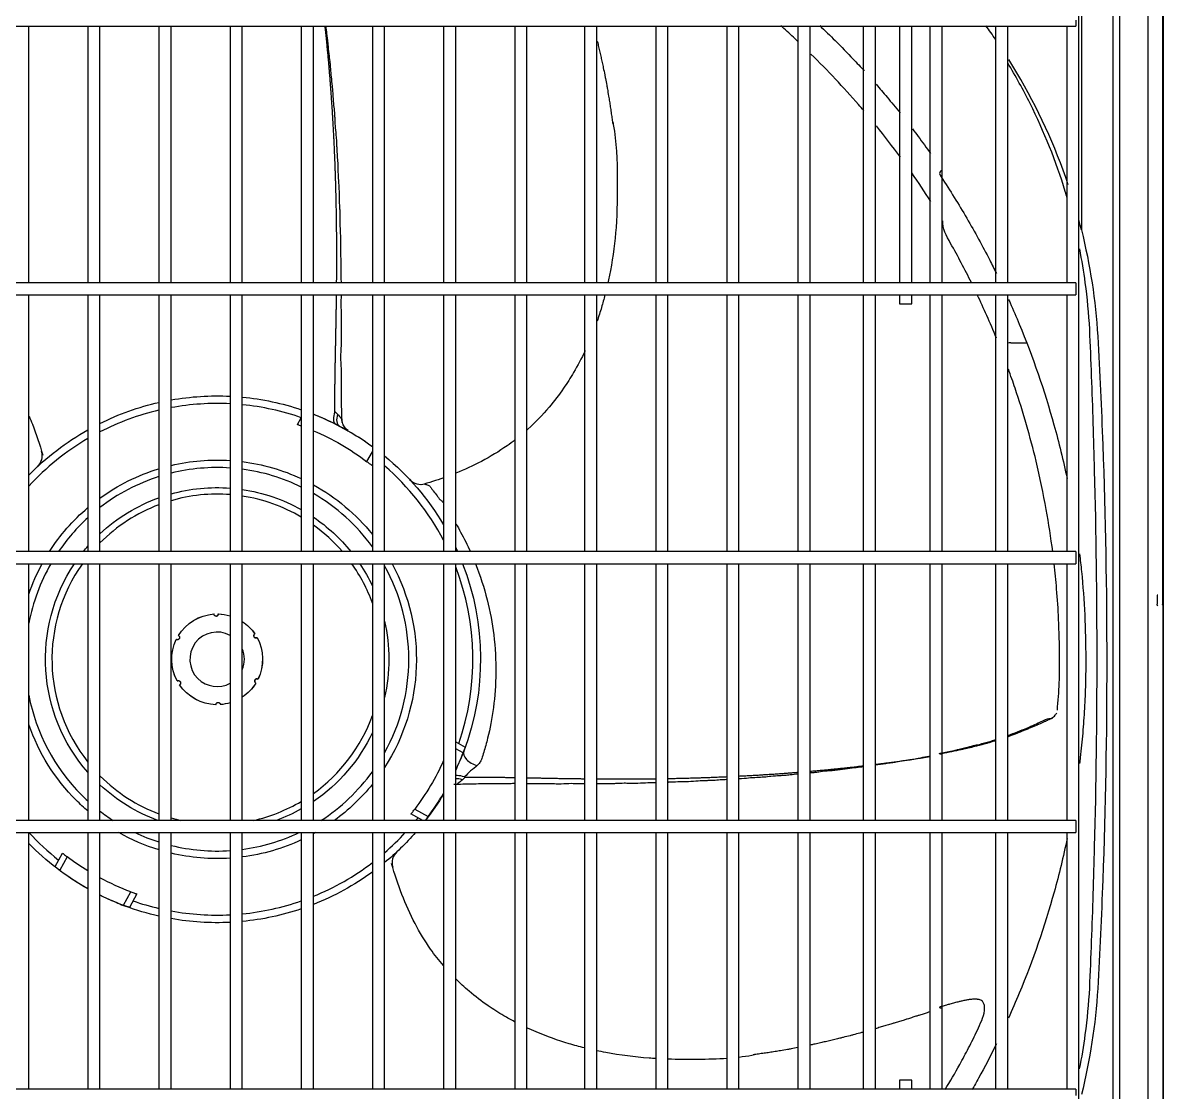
# Model space of a CAD drawing. Header units: millimetres. Extents: x 0 to 504600, y 0 to 118800.
# Drawn here: x 435197.6 to 435574.2, y 47616.6 to 47969.8 of the extents above; entities that cross this region are included whole.
import ezdxf

# ---------------------------------------------------------------- set-up
doc = ezdxf.new("R2010")
doc.units = ezdxf.units.MM
doc.header["$LTSCALE"] = 200
doc.layers.add('LG-AIRCON', color=240, linetype='Continuous')

# ---------------------------------------------------------------- blocks, each defined once
blk = doc.blocks.new('UXB+UXB')
at = {"layer": 'LG-AIRCON', "color": 0}
for p, q in [((-625.23, 40.21), (-625.23, 719.79)), ((-620.23, 719.79), (-620.23, 40.21)), ((-620.23, 40.68), (-620.23, 719.79)), ((-636.76, 164.82), (-636.76, 652.97)), ((-634.64, 654.49), (-634.64, 163.94)), ((-647.23, 648.63), (-647.23, 561.84)), ((-620.43, 637.85), (-620.43, 441.22)), ((-648.09, 182.25), (-648.09, 636.18)), ((-1831.81, 629.18), (-649.09, 629.18)), ((-994.87, 544.39), (-994.87, 629.18)), ((-975.37, 629.18), (-975.37, 544.39)), ((-971.37, 544.39), (-971.37, 629.18)), ((-951.88, 629.18), (-951.88, 544.39)), ((-947.88, 544.39), (-947.88, 629.18)), ((-928.38, 629.18), (-928.38, 544.39)), ((-924.38, 544.39), (-924.38, 629.18)), ((-904.88, 629.18), (-904.88, 544.39)), ((-900.88, 544.39), (-900.88, 629.18)), ((-881.39, 629.18), (-881.39, 544.39)), ((-877.39, 544.39), (-877.39, 629.18)), ((-857.89, 629.18), (-857.89, 544.39)), ((-853.89, 544.39), (-853.89, 629.18)), ((-834.39, 629.18), (-834.39, 544.39)), ((-830.4, 544.39), (-830.4, 629.18)), ((-811.33, 629.18), (-811.33, 544.39)), ((-807.33, 544.39), (-807.33, 629.18)), ((-787.83, 629.18), (-787.83, 544.39)), ((-783.83, 544.39), (-783.83, 629.18)), ((-764.34, 629.18), (-764.34, 544.39)), ((-760.34, 544.39), (-760.34, 629.18)), ((-740.84, 629.18), (-740.84, 544.39)), ((-736.84, 544.39), (-736.84, 629.18)), ((-719.27, 629.18), (-719.27, 544.39)), ((-715.27, 544.39), (-715.27, 629.18)), ((-707.27, 629.18), (-707.27, 544.4)), ((-703.27, 544.4), (-703.27, 629.18)), ((-697.28, 629.18), (-697.28, 544.39)), ((-693.28, 544.39), (-693.28, 629.18)), ((-675.59, 629.18), (-675.59, 544.4)), ((-671.59, 544.4), (-671.59, 629.18)), ((-652.09, 629.18), (-652.09, 544.4)), ((-649.09, 631.18), (-649.09, 629.18)), ((-740.84, 624.3), (-741.06, 624.15)), ((-649.09, 544.4), (-1831.81, 544.4)), ((-649.09, 544.4), (-649.09, 542.4)), ((-649.09, 542.4), (-649.09, 540.4)), ((-1831.81, 540.4), (-649.09, 540.4)), ((-994.87, 455.61), (-994.87, 540.39)), ((-975.37, 540.39), (-975.37, 455.61)), ((-971.37, 455.61), (-971.37, 540.39)), ((-951.88, 540.39), (-951.88, 455.61)), ((-947.88, 455.61), (-947.88, 540.39)), ((-928.38, 540.39), (-928.38, 455.61)), ((-924.38, 455.61), (-924.38, 540.39)), ((-904.88, 540.39), (-904.88, 455.61)), ((-900.88, 455.61), (-900.88, 540.39)), ((-881.39, 540.39), (-881.39, 455.61)), ((-877.39, 455.61), (-877.39, 540.39)), ((-857.89, 540.39), (-857.89, 455.61)), ((-853.89, 455.61), (-853.89, 540.39)), ((-834.39, 540.39), (-834.39, 455.61)), ((-830.4, 455.61), (-830.4, 540.39)), ((-811.33, 540.39), (-811.33, 455.61)), ((-807.33, 455.61), (-807.33, 540.39)), ((-787.83, 540.39), (-787.83, 455.61)), ((-783.83, 455.61), (-783.83, 540.39)), ((-764.34, 540.39), (-764.34, 455.61)), ((-760.34, 455.61), (-760.34, 540.39)), ((-740.84, 540.39), (-740.84, 455.61)), ((-736.84, 455.61), (-736.84, 540.39)), ((-719.27, 540.39), (-719.27, 455.61)), ((-715.27, 455.61), (-715.27, 540.39)), ((-707.27, 540.4), (-707.27, 537.4)), ((-703.27, 537.4), (-703.27, 540.4)), ((-697.28, 540.39), (-697.28, 455.61)), ((-693.28, 455.61), (-693.28, 540.39)), ((-675.59, 540.4), (-675.59, 455.6)), ((-671.59, 455.6), (-671.59, 540.4)), ((-652.09, 540.4), (-652.09, 455.6)), ((-670.52, 524.54), (-665.53, 524.54)), ((-906.13, 497.54), (-904.88, 499.81)), ((-883.19, 485.32), (-881.39, 488.6)), ((-992.03, 483.65), (-991.83, 483.83)), ((-881.39, 484.44), (-881.59, 484.07)), ((-869.01, 479.32), (-868.9, 479.21)), ((-649.09, 455.61), (-1831.81, 455.61)), ((-649.09, 455.61), (-649.09, 453.61)), ((-649.09, 453.61), (-649.09, 451.61)), ((-1831.81, 451.61), (-649.09, 451.61)), ((-994.87, 366.83), (-994.87, 451.61)), ((-975.37, 451.61), (-975.37, 366.83)), ((-971.37, 366.83), (-971.37, 451.61)), ((-951.88, 451.61), (-951.88, 366.83)), ((-947.88, 366.83), (-947.88, 451.61)), ((-928.38, 451.61), (-928.38, 366.83)), ((-924.38, 366.83), (-924.38, 451.61)), ((-904.88, 451.61), (-904.88, 366.83)), ((-900.88, 366.83), (-900.88, 451.61)), ((-881.39, 451.61), (-881.39, 366.83)), ((-877.39, 366.83), (-877.39, 451.61)), ((-857.89, 451.61), (-857.89, 366.83)), ((-853.89, 366.83), (-853.89, 451.61)), ((-834.39, 451.61), (-834.39, 366.83)), ((-830.4, 366.83), (-830.4, 451.61)), ((-811.33, 451.61), (-811.33, 366.83)), ((-807.33, 366.83), (-807.33, 451.61)), ((-787.83, 451.61), (-787.83, 366.83)), ((-783.83, 366.83), (-783.83, 451.61)), ((-764.34, 451.61), (-764.34, 366.83)), ((-760.34, 366.83), (-760.34, 451.61)), ((-740.84, 451.61), (-740.84, 366.83)), ((-736.84, 366.83), (-736.84, 451.61)), ((-719.27, 451.61), (-719.27, 366.83)), ((-715.27, 366.83), (-715.27, 451.61)), ((-697.28, 451.61), (-697.28, 366.83)), ((-693.28, 366.83), (-693.28, 451.61)), ((-675.59, 451.61), (-675.59, 366.83)), ((-671.59, 366.83), (-671.59, 451.61)), ((-652.09, 451.61), (-652.09, 366.83)), ((-622.04, 441.22), (-622.24, 441.22)), ((-622.24, 441.22), (-622.24, 438.22)), ((-620.23, 441.22), (-620.43, 441.22)), ((-620.43, 441.22), (-620.43, 438.22)), ((-834.44, 400.07), (-834.39, 400.06)), ((-834.44, 400.07), (-834.39, 400.06)), ((-853.89, 392.8), (-850.74, 391.07)), ((-851.44, 389.17), (-853.89, 390.52)), ((-867.41, 370.56), (-862.98, 368.13)), ((-649.09, 366.82), (-1831.81, 366.82)), ((-864.76, 366.82), (-868.66, 368.96)), ((-649.09, 366.82), (-649.09, 364.82)), ((-1831.81, 362.83), (-649.09, 362.83)), ((-994.87, 278.04), (-994.87, 362.83)), ((-975.37, 362.83), (-975.37, 278.04)), ((-971.37, 278.04), (-971.37, 362.83)), ((-951.88, 362.83), (-951.88, 278.04)), ((-947.88, 278.04), (-947.88, 362.83)), ((-928.38, 362.83), (-928.38, 278.04)), ((-924.38, 278.04), (-924.38, 362.83)), ((-904.88, 362.83), (-904.88, 278.04)), ((-900.88, 278.04), (-900.88, 362.83)), ((-881.39, 362.83), (-881.39, 278.04)), ((-877.39, 278.04), (-877.39, 362.83)), ((-857.89, 362.83), (-857.89, 278.04)), ((-853.89, 278.04), (-853.89, 362.83)), ((-834.39, 362.83), (-834.39, 278.04)), ((-830.4, 278.04), (-830.4, 362.83)), ((-811.33, 362.83), (-811.33, 278.04)), ((-807.33, 278.04), (-807.33, 362.83)), ((-787.83, 362.83), (-787.83, 278.04)), ((-783.83, 278.04), (-783.83, 362.83)), ((-764.34, 362.83), (-764.34, 278.04)), ((-760.34, 278.04), (-760.34, 362.83)), ((-740.84, 362.83), (-740.84, 278.04)), ((-736.84, 278.04), (-736.84, 362.83)), ((-719.27, 362.83), (-719.27, 278.04)), ((-715.27, 278.04), (-715.27, 362.83)), ((-697.28, 362.83), (-697.28, 278.04)), ((-693.28, 278.04), (-693.28, 362.83)), ((-675.59, 362.83), (-675.59, 278.04)), ((-671.59, 278.04), (-671.59, 362.83)), ((-652.09, 362.83), (-652.09, 278.04)), ((-649.09, 364.82), (-649.09, 362.83)), ((-986.21, 351.58), (-983.76, 356.03)), ((-982.17, 354.79), (-984.6, 350.36)), ((-873.32, 356.46), (-873.52, 356.28)), ((-976.37, 344.84), (-976.37, 344.84)), ((-963.56, 338.81), (-961.13, 343.25)), ((-959.22, 342.57), (-961.66, 338.12)), ((-707.27, 281.04), (-707.27, 278.04)), ((-703.27, 281.04), (-707.27, 281.04)), ((-703.27, 278.04), (-703.27, 281.04)), ((-649.09, 278.04), (-1831.81, 278.04)), ((-649.09, 278.04), (-649.09, 276.04))]:
    blk.add_line(p, q, dxfattribs=at)
for centre, radius, start, end in [((-670.52, 519.54), 5, 90, 102.3062), ((-932.68, 420.05), 84.49, 103.1359, 117.2591), ((-932.68, 420.05), 84.49, 87.0854, 100.3653), ((-932.68, 420.05), 84.49, 70.7868, 84.3659), ((-932.68, 420.05), 86.91, 53.8334, 68.5429), ((-932.68, 420.05), 84.49, 120.3544, 137.4022), ((-932.68, 420.05), 63.32, 86.1131, 103.8938), ((-932.68, 420.05), 63.32, 63.9675, 82.4738), ((-932.68, 420.05), 84.49, 27.7268, 49.1255), ((-932.68, 420.05), 63.32, 107.6513, 127.6706), ((-932.68, 420.05), 54.55, 85.4831, 106.1831), ((-932.68, 420.05), 63.32, 35.91, 59.8669), ((-932.68, 420.05), 54.55, 110.61, 135.1912), ((-932.68, 420.05), 54.55, 59.3719, 81.2531), ((-932.68, 420.05), 63.32, 132.4013, 145.8394), ((-932.68, 420.05), 54.55, 40.6856, 54.3544), ((-932.68, 420.05), 63.32, 150.1088, 169.1663), ((-932.68, 420.05), 54.55, 144.6525, 218.4862), ((-932.68, 420.05), 54.55, 19.9069, 35.3531), ((-932.68, 420.05), 63.32, 330.8231, 29.1769), ((-932.68, 420.05), 84.49, 340.7868, 21.1705), ((-932.68, 420.05), 9, 61.4868, 225), ((-932.68, 420.05), 9, 337.2019, 22.7981), ((-932.68, 420.05), 9, 225, 298.513), ((-932.68, 420.05), 63.32, 190.8338, 225), ((-932.68, 420.05), 54.55, 305.6456, 340.0931), ((-932.68, 420.05), 86.91, 335.0266, 339.1851), ((-932.68, 420.05), 54.55, 225, 249.39), ((-932.68, 420.05), 63.32, 302.7938, 324.09), ((-932.68, 420.05), 63.32, 225, 227.5988), ((-932.68, 420.05), 54.55, 282.6281, 300.6282), ((-932.68, 420.05), 86.91, 323.3149, 329.3716), ((-932.68, 420.05), 63.32, 232.3294, 237.2006), ((-932.68, 420.05), 54.55, 253.8169, 257.3662), ((-932.68, 420.05), 84.49, 320.9474, 321.7132), ((-932.68, 420.05), 84.49, 222.6368, 231.7132), ((-932.68, 420.05), 63.32, 244.6538, 252.3488), ((-932.68, 420.05), 63.32, 277.5263, 295.3407), ((-932.68, 420.05), 84.49, 310.8737, 317.3624), ((-932.68, 420.05), 63.32, 256.1063, 273.8869), ((-932.68, 420.05), 86.91, 233.3149, 240.576), ((-932.68, 420.05), 84.49, 292.1036, 307.3772), ((-932.68, 420.05), 86.91, 243.5604, 249.1851), ((-932.68, 420.05), 84.49, 250.7868, 256.8654), ((-932.68, 420.05), 84.49, 275.6354, 289.2045), ((-932.68, 420.05), 84.49, 259.636, 272.9158)]:
    blk.add_arc(centre, radius, start, end, dxfattribs=at)
at = {"layer": 'LG-AIRCON', "color": 0, "extrusion": (0, 0, -1)}
for centre, radius, start, end in [((932.68, 420.05), 86.99, 63.5863, 77.2478), ((932.68, 420.05), 86.99, 79.9351, 92.8298), ((932.68, 420.05), 86.99, 95.4718, 108.6329), ((932.68, 420.05), 86.99, 44.3587, 60.6054), ((932.68, 420.05), 81.91, 112.8394, 127.1733), ((932.68, 420.05), 86.99, 117.6697, 126.1312), ((932.68, 420.05), 65.82, 76.6463, 93.7406), ((932.68, 420.05), 86.99, 129.4651, 149.2876), ((932.68, 420.05), 65.82, 53.9887, 73.035), ((932.68, 420.05), 65.82, 97.2394, 114.975), ((932.68, 420.05), 56.71, 74.4525, 94.3425), ((932.68, 420.05), 56.71, 98.4094, 119.34), ((932.68, 420.05), 65.82, 118.8787, 141.1875), ((932.68, 420.05), 56.71, 46.9687, 70.2112), ((932.68, 420.05), 65.82, 32.6925, 49.5563), ((932.68, 420.05), 56.71, 124.0931, 141.1706), ((932.68, 420.05), 56.71, 38.8237, 41.1581), ((932.68, 420.05), 86.99, 154.9195, 155.8727), ((932.68, 420.05), 65.82, 19.1081, 28.6481), ((932.68, 420.05), 56.71, 318.8306, 33.8063), ((932.68, 420.05), 56.71, 146.1881, 154.7325), ((932.68, 420.05), 65.82, 151.3463, 212.8556), ((932.68, 420.05), 86.99, 158.7281, 200.4357), ((621.44, 438.22), 0.8, 318.5895, 0), ((619.63, 438.22), 0.8, 318.5895, 0), ((932.68, 420.05), 15, 31.5149, 85.7851), ((932.68, 420.05), 15, 31.6151, 85.8849), ((933, 435.05), 0.75, 180.1825, 357.3175), ((932.68, 420.05), 15, 91.5149, 106.647), ((932.68, 420.05), 15, 91.6151, 106.6471), ((932.68, 420.05), 15, 123.5817, 145.8849), ((932.68, 420.05), 15, 123.5818, 145.7851), ((932.68, 420.05), 56.71, 167.13, 192.8588), ((932.68, 420.05), 15, 331.6151, 25.8849), ((932.68, 420.05), 15, 331.5149, 25.7851), ((945.82, 427.27), 0.75, 120.1825, 297.3175), ((919.85, 427.83), 0.75, 240.1825, 57.3175), ((932.68, 420.05), 15, 151.5149, 205.7863), ((932.68, 420.05), 15, 151.6151, 205.8849), ((945.5, 412.27), 0.75, 60.1825, 237.3175), ((932.68, 420.05), 15, 271.6151, 325.8849), ((932.68, 420.05), 15, 271.5149, 325.7851), ((932.68, 420.05), 15, 211.5137, 236.4184), ((932.68, 420.05), 15, 211.6151, 236.419), ((919.53, 412.84), 0.75, 300.1825, 117.3175), ((932.35, 405.06), 0.75, 0.1825, 177.3175), ((932.68, 420.05), 15, 253.3536, 265.8849), ((932.68, 420.05), 15, 253.3536, 265.7851), ((932.68, 420.05), 65.82, 315, 340.8806), ((932.68, 420.05), 56.71, 205.2562, 235.8956), ((932.68, 420.05), 81.91, 204.0687, 217.1733), ((932.68, 420.05), 56.71, 290.1825, 313.02), ((932.68, 420.05), 65.82, 218.8013, 233.9606), ((932.68, 420.05), 65.82, 310.4325, 315), ((932.68, 420.05), 86.99, 210.7139, 217.7283), ((932.68, 420.05), 56.71, 240.6487, 249.8006), ((932.68, 420.05), 65.82, 286.9538, 299.5988), ((932.68, 420.05), 65.82, 240.3844, 241.11), ((932.68, 420.05), 86.99, 221.1398, 230.5364), ((932.68, 420.05), 86.99, 299.3961, 315.6416), ((932.68, 420.05), 65.82, 245.0137, 262.7494), ((932.68, 420.05), 81.91, 301.4183, 307.1733), ((932.68, 420.05), 65.82, 266.2481, 283.3425), ((932.68, 420.05), 81.91, 290.3267, 298.1938), ((932.68, 420.05), 86.99, 233.8703, 248.5638), ((932.68, 420.05), 86.99, 282.7514, 290.4357), ((932.68, 420.05), 86.99, 251.3663, 264.5273), ((932.68, 420.05), 86.99, 267.1681, 280.0628)]:
    blk.add_arc(centre, radius, start, end, dxfattribs=at)
at = {"layer": 'LG-AIRCON', "color": 0, "extrusion": (5.89787e-06, 5.50525e-06, 1)}
blk.add_arc((-995.45, 487.29, -0.02), 5, 313.0877, 16.4735, dxfattribs=at)
at = {"layer": 'LG-AIRCON', "color": 0, "extrusion": (5.03151e-06, -5.39034e-06, 1)}
blk.add_arc((-865.44, 482.83, -0.02), 5, 223.0877, 286.4677, dxfattribs=at)
at = {"layer": 'LG-AIRCON', "color": 0, "extrusion": (-6.04419e-06, -5.64183e-06, 1)}
blk.add_arc((-869.9, 352.82, 0.02), 5, 133.0877, 196.4734, dxfattribs=at)
at = {"layer": 'LG-AIRCON', "color": 0}
for centre, major_axis, ratio, start_param, end_param in [((-889.96, 501.52), (2.32, 4.43), 0.512974, 1.938544, 3.141593), ((-846.48, 387.94), (-4.68, 1.75), 0.588101, 0, 1.726902), ((-851.21, 377.34), (4.43, -2.32), 0.512974, 1.938544, 2.458256)]:
    blk.add_ellipse(centre, major_axis=major_axis, ratio=ratio, start_param=start_param, end_param=end_param, dxfattribs=at)
for points, knots in [([(-893.2, 544.41), (-893.2, 544.8), (-893.2, 545.51), (-893.19, 546.71), (-893.18, 548), (-893.17, 549.46), (-893.16, 550.92), (-893.16, 552.39), (-893.16, 553.87), (-893.17, 555.2), (-893.17, 556.72), (-893.17, 558.07), (-893.18, 559.75), (-893.2, 561.08), (-893.21, 562.72), (-893.23, 564.04), (-893.25, 565.68), (-893.27, 566.99), (-893.3, 568.64), (-893.32, 569.96), (-893.36, 571.63), (-893.39, 572.98), (-893.43, 574.68), (-893.47, 576.19), (-893.52, 577.85), (-893.57, 579.32), (-893.62, 580.8), (-893.67, 582.43), (-893.73, 583.91), (-893.79, 585.55), (-893.86, 587.03), (-893.93, 588.69), (-894, 590.2), (-894.07, 591.7), (-894.16, 593.36), (-894.23, 594.82), (-894.32, 596.44), (-894.41, 597.89), (-894.5, 599.51), (-894.6, 601.11), (-894.7, 602.57), (-894.81, 604.19), (-894.91, 605.66), (-895.03, 607.3), (-895.13, 608.77), (-895.24, 610.21), (-895.37, 611.8), (-895.5, 613.38), (-895.63, 614.95), (-895.77, 616.53), (-895.89, 617.94), (-896.03, 619.51), (-896.17, 620.93), (-896.32, 622.51), (-896.46, 623.94), (-896.6, 625.37), (-896.76, 626.92), (-896.9, 628.19), (-896.99, 628.99), (-897.01, 629.18)], [0, 0, 0, 0, 0.013718, 0.025238, 0.042517, 0.059796, 0.077075, 0.094355, 0.111634, 0.128913, 0.140433, 0.163472, 0.174991, 0.19803, 0.20955, 0.232588, 0.244108, 0.267147, 0.278666, 0.301705, 0.313225, 0.336264, 0.347783, 0.370822, 0.388101, 0.405381, 0.42266, 0.439939, 0.462978, 0.474498, 0.497537, 0.514816, 0.532095, 0.549374, 0.566653, 0.589692, 0.601212, 0.624251, 0.64153, 0.658809, 0.681848, 0.693368, 0.716407, 0.733686, 0.750965, 0.768244, 0.785524, 0.808563, 0.825842, 0.843121, 0.86616, 0.877679, 0.900718, 0.917998, 0.935277, 0.952556, 0.969835, 0.992874, 1, 1, 1, 1]), ([(-891.64, 544.49), (-891.66, 545.05), (-891.71, 546.64), (-891.68, 548.29), (-891.66, 549.92), (-891.67, 550.75), (-891.76, 552.28), (-891.84, 554.06), (-891.8, 556.23), (-891.79, 558.75), (-891.93, 561.62), (-892.03, 563.91), (-892.02, 565.72), (-892.02, 566.95), (-892.07, 568.15), (-892.21, 569.83), (-892.26, 571.76), (-892.28, 573.97), (-892.37, 576.36), (-892.58, 578.89), (-892.68, 581.04), (-892.71, 582.76), (-892.74, 584.34), (-892.97, 586.4), (-893.07, 588.63), (-893.14, 590.77), (-893.3, 593.09), (-893.55, 595.54), (-893.7, 597.67), (-893.77, 599.42), (-893.85, 601.04), (-894.13, 603.15), (-894.28, 605.47), (-894.41, 607.65), (-894.64, 609.95), (-894.93, 612.34), (-895.12, 614.47), (-895.24, 616.27), (-895.4, 617.98), (-895.76, 620.15), (-895.95, 622.71), (-896.18, 624.98), (-896.45, 627.05), (-896.64, 628.37), (-896.75, 629.2)], [0, 0, 0, 0, 0.020993, 0.060732, 0.0678, 0.074162, 0.086897, 0.117658, 0.135798, 0.155524, 0.197696, 0.23796, 0.254024, 0.266902, 0.278583, 0.291499, 0.323077, 0.341369, 0.36095, 0.402348, 0.440072, 0.454754, 0.466698, 0.490617, 0.521317, 0.539051, 0.558332, 0.59936, 0.637234, 0.652147, 0.664401, 0.689266, 0.720818, 0.739028, 0.758563, 0.799999, 0.837338, 0.851752, 0.864099, 0.891017, 0.924896, 0.944238, 0.965101, 1, 1, 1, 1]), ([(-740.98, 624.2), (-741.44, 624.63), (-743.27, 626.35), (-745.12, 628.06), (-746.53, 629.32)], [0, 0, 0, 0, 0.252005, 1, 1, 1, 1]), ([(-807.14, 624.21), (-807.13, 624.15), (-806.97, 623.52), (-806.68, 622.31), (-806.28, 620.58), (-805.89, 618.85), (-805.51, 617.12), (-805.1, 615.2), (-804.75, 613.46), (-804.37, 611.53), (-804.08, 609.98), (-803.73, 608.03), (-803.42, 606.27), (-803.1, 604.3), (-802.82, 602.5), (-802.56, 600.69), (-802.31, 598.86), (-802.15, 597.65), (-802.07, 597.05)], [0, 0, 0, 0, 0.006903, 0.071665, 0.136426, 0.201188, 0.265949, 0.330711, 0.417059, 0.460233, 0.546582, 0.589756, 0.676105, 0.740866, 0.805628, 0.870389, 0.935151, 1, 1, 1, 1]), ([(-728.53, 624.4), (-726.54, 622.38), (-723.32, 619.1), (-720.2, 615.72), (-719.01, 614.42)], [0, 0, 0, 0, 0.616544, 1, 1, 1, 1]), ([(-719.15, 601.26), (-719.72, 601.92), (-725.2, 608.31), (-731.04, 614.51), (-736.55, 619.93)], [0, 0, 0, 0, 0.103466, 1, 1, 1, 1]), ([(-651.6, 576.77), (-655.94, 589.7), (-661.6, 602.02), (-669.42, 615.23), (-670.31, 616.69), (-671.22, 618.15)], [0, 0, 0, 0, 0.888615, 0.888615, 1, 1, 1, 1]), ([(-651.89, 572.3), (-652.11, 573.05), (-652.34, 573.81), (-655.61, 584.47), (-659.55, 594.31), (-666.48, 608.17), (-668.94, 612.63), (-671.58, 616.98)], [0, 0, 0, 0, 0.048488, 0.048488, 0.686498, 0.686498, 1, 1, 1, 1]), ([(-715.05, 609.96), (-713.83, 608.56), (-711.16, 605.44), (-708.56, 602.26), (-707.15, 600.49)], [0, 0, 0, 0, 0.451779, 1, 1, 1, 1]), ([(-802.01, 597.57), (-801.95, 597.27), (-800.77, 591.14), (-800.41, 579.44), (-800.59, 563.31), (-802.09, 551.8), (-803.33, 545.72), (-803.63, 544.37)], [0, 0, 0, 0, 0.017033, 0.353101, 0.655124, 0.923021, 1, 1, 1, 1]), ([(-703.02, 595.2), (-702.39, 594.38), (-700.37, 591.7), (-698.4, 588.98), (-697.05, 587.08)], [0, 0, 0, 0, 0.307262, 1, 1, 1, 1]), ([(-693.24, 581.56), (-694.55, 580.83), (-692.57, 577.86), (-689.21, 572.61), (-685.08, 565.76), (-681.18, 558.84), (-677.94, 552.73), (-676.03, 548.91), (-675.3, 547.43)], [0, 0, 0, 0, 0.066649, 0.271122, 0.474015, 0.675325, 0.87505, 1, 1, 1, 1]), ([(-683.58, 544.44), (-685.73, 548.78), (-689.34, 555.61), (-693.29, 562.38), (-692.98, 564.86)], [0, 0, 0, 0, 0.633004, 1, 1, 1, 1]), ([(-647.23, 561.84), (-644.36, 550.3), (-642.57, 538.59), (-641.47, 520.74), (-641.21, 514.77), (-640.65, 502.84), (-640.41, 496.87), (-639.31, 467), (-638.88, 443.02), (-638.88, 419.05)], [0, 0, 0, 0, 0.25, 0.25, 0.375, 0.375, 0.5, 0.5, 1, 1, 1, 1]), ([(-642.07, 420.25), (-642.07, 440.98), (-642.34, 461.71), (-643.14, 492.79), (-643.47, 503.15), (-644.06, 518.68), (-644.23, 523.86), (-644.78, 534.19), (-645.26, 539.32), (-646.46, 548.15), (-647.08, 551.87), (-647.8, 555.57)], [0, 0, 0, 0, 0.45798, 0.45798, 0.686971, 0.686971, 0.801466, 0.801466, 0.915961, 0.915961, 1, 1, 1, 1]), ([(-893.79, 501.93), (-893.79, 502.09), (-893.79, 502.51), (-893.79, 503.35), (-893.8, 504.27), (-893.79, 505.21), (-893.8, 506.04), (-893.79, 506.86), (-893.78, 507.82), (-893.78, 508.82), (-893.76, 509.93), (-893.75, 510.92), (-893.74, 511.99), (-893.73, 512.98), (-893.71, 513.99), (-893.69, 515.15), (-893.68, 516.17), (-893.65, 517.33), (-893.63, 518.51), (-893.61, 519.71), (-893.59, 520.76), (-893.57, 521.83), (-893.54, 523.06), (-893.52, 524.34), (-893.49, 525.59), (-893.47, 526.85), (-893.44, 528.1), (-893.42, 529.35), (-893.4, 530.59), (-893.38, 531.85), (-893.35, 533.1), (-893.33, 534.35), (-893.31, 535.62), (-893.29, 537.05), (-893.27, 538.34), (-893.26, 539.58), (-893.25, 540.15), (-893.25, 540.4)], [0, 0, 0, 0, 0.014596, 0.03792, 0.072906, 0.09623, 0.119554, 0.142878, 0.166202, 0.201188, 0.224512, 0.259498, 0.282822, 0.306146, 0.341132, 0.364456, 0.399442, 0.422766, 0.457752, 0.492738, 0.516062, 0.539386, 0.574372, 0.609358, 0.632682, 0.667668, 0.702654, 0.725978, 0.760964, 0.79595, 0.819274, 0.85426, 0.889246, 0.91257, 0.959218, 0.982542, 1, 1, 1, 1]), ([(-891.41, 498.27), (-891.48, 500.22), (-891.59, 504.19), (-891.62, 508.4), (-891.64, 511.26), (-891.62, 512.49), (-891.64, 513.8), (-891.62, 514.88), (-891.62, 515.9), (-891.69, 517.52), (-891.86, 519.36), (-891.7, 522.16), (-891.55, 526.01), (-891.66, 529.11), (-891.61, 531.57), (-891.57, 532.83), (-891.59, 534.65), (-891.77, 536.61), (-891.66, 538.95), (-891.62, 540.07), (-891.62, 540.41)], [0, 0, 0, 0, 0.133514, 0.270433, 0.286934, 0.326862, 0.357504, 0.38702, 0.40567, 0.425383, 0.498549, 0.559198, 0.624297, 0.752478, 0.802637, 0.822176, 0.83997, 0.924593, 0.976886, 1, 1, 1, 1]), ([(-804.59, 540.37), (-804.94, 539), (-805.74, 536.1), (-806.66, 533.24), (-807.18, 531.74)], [0, 0, 0, 0, 0.471851, 1, 1, 1, 1]), ([(-675.32, 526.14), (-676.33, 528.63), (-678.36, 533.39), (-680.55, 538.15), (-681.63, 540.43)], [0, 0, 0, 0, 0.520207, 1, 1, 1, 1]), ([(-671.31, 538.96), (-671.14, 538.58), (-669.91, 535.85), (-664.1, 522.33), (-657.45, 503), (-653.22, 485.68), (-651.97, 479.71)], [0, 0, 0, 0, 0.02049, 0.143703, 0.707183, 1, 1, 1, 1]), ([(-707.27, 537.4), (-707.27, 537.4), (-707.25, 537.4), (-707.17, 537.4), (-707.08, 537.4), (-706.84, 537.4), (-706.68, 537.4), (-706.33, 537.4), (-706.13, 537.4), (-705.7, 537.4), (-705.48, 537.4), (-705.03, 537.4), (-704.8, 537.4), (-704.38, 537.4), (-704.18, 537.4), (-703.83, 537.4), (-703.68, 537.4), (-703.45, 537.4), (-703.36, 537.4), (-703.29, 537.4), (-703.27, 537.4), (-703.27, 537.4)], [0, 0, 0, 0, 0.072796, 0.072796, 0.180355, 0.180355, 0.287914, 0.287914, 0.395473, 0.395473, 0.503031, 0.503031, 0.61059, 0.61059, 0.718149, 0.718149, 0.825708, 0.825708, 0.933267, 0.933267, 1, 1, 1, 1]), ([(-811.17, 521.93), (-812.33, 519.48), (-814.53, 515.27), (-818.49, 509.03), (-823.35, 502.65), (-827.64, 498.21), (-830.26, 495.86), (-830.38, 495.76)], [0, 0, 0, 0, 0.250799, 0.438254, 0.680606, 0.985878, 1, 1, 1, 1]), ([(-656.72, 455.62), (-657.31, 460.24), (-658.84, 470.18), (-662.59, 488.13), (-667.02, 503.61), (-670.58, 513.76), (-671.35, 515.87)], [0, 0, 0, 0, 0.230715, 0.496584, 0.895571, 1, 1, 1, 1]), ([(-893.82, 497.86), (-894.03, 497.96), (-894.23, 498.05), (-895.39, 498.59), (-896.37, 499.03), (-898.2, 499.85), (-899.07, 500.23), (-900.25, 500.73), (-900.57, 500.87), (-900.88, 501)], [0, 0, 0, 0, 0.087898, 0.087898, 0.500484, 0.500484, 0.864594, 0.864594, 1, 1, 1, 1]), ([(-893.81, 501.8), (-894.1, 500.89), (-894.25, 500.03), (-894.26, 498.65), (-894.1, 498.12), (-893.82, 497.86)], [0, 0, 0, 0, 0.5, 0.5, 1, 1, 1, 1]), ([(-893.79, 501.93), (-893.79, 501.93), (-893.79, 501.93), (-893.48, 501.64), (-893.19, 501.34), (-892.91, 501.04)], [0, 0, 0, 0, 0.000046, 0.000046, 1, 1, 1, 1]), ([(-892.91, 501.04), (-892.45, 500.52), (-892.01, 500.01), (-891.57, 499.45), (-891.48, 499.35), (-891.46, 499.39)], [0, 0, 0, 0, 0.677972, 0.677972, 1, 1, 1, 1]), ([(-994.77, 500.39), (-994.4, 499.52), (-992.7, 495.3), (-991.26, 490.98), (-990.29, 487.48)], [0, 0, 0, 0, 0.208433, 1, 1, 1, 1]), ([(-904.89, 497.1), (-905.08, 497.17), (-905.26, 497.24), (-905.59, 497.35), (-905.74, 497.4), (-905.96, 497.48), (-906.05, 497.51), (-906.12, 497.53), (-906.13, 497.54), (-906.13, 497.54)], [0, 0, 0, 0, 0.272273, 0.272273, 0.55574, 0.55574, 0.835863, 0.835863, 1, 1, 1, 1]), ([(-889.45, 495.64), (-889.81, 495.89), (-890.52, 496.51), (-891.21, 497.84), (-891.55, 498.92), (-891.47, 499.48), (-891.47, 499.5)], [0, 0, 0, 0, 0.282713, 0.623797, 0.98945, 1, 1, 1, 1]), ([(-834.31, 492.49), (-835.17, 491.83), (-838.69, 489.24), (-845.1, 485.34), (-850.97, 482.68), (-853.87, 481.52)], [0, 0, 0, 0, 0.146134, 0.586198, 1, 1, 1, 1]), ([(-881.59, 484.07), (-881.59, 484.07), (-881.62, 484.1), (-881.73, 484.19), (-881.82, 484.26), (-882.04, 484.43), (-882.17, 484.53), (-882.47, 484.77), (-882.64, 484.9), (-882.93, 485.13), (-883.06, 485.22), (-883.19, 485.32)], [0, 0, 0, 0, 0.211356, 0.211356, 0.422617, 0.422617, 0.635365, 0.635365, 0.851032, 0.851032, 1, 1, 1, 1]), ([(-864.09, 477.97), (-864.08, 477.94), (-864.04, 477.91), (-863.85, 477.83), (-863.68, 477.79), (-863.18, 477.64), (-862.84, 477.52), (-862.23, 477.09), (-862.09, 476.76), (-861.72, 476.2), (-861.51, 475.94), (-860.82, 475.18), (-860.41, 474.63), (-859.84, 473.8), (-859.67, 473.51), (-859.28, 472.98), (-859.01, 472.75), (-858.44, 472.28), (-858.16, 472.02), (-857.91, 471.75)], [0, 0, 0, 0, 0.041274, 0.041274, 0.097669, 0.097669, 0.210461, 0.210461, 0.323252, 0.323252, 0.436043, 0.436043, 0.661626, 0.661626, 0.774417, 0.774417, 0.887208, 0.887208, 1, 1, 1, 1]), ([(-853.76, 464.76), (-853.24, 463.87), (-852.75, 462.97), (-851.08, 459.93), (-850.02, 457.77), (-849.05, 455.62)], [0, 0, 0, 0, 0.29522, 0.29522, 1, 1, 1, 1]), ([(-647.86, 454.83), (-647.63, 452.89), (-646.89, 446.21), (-645.99, 434.69), (-645.85, 425.08), (-645.78, 420.25)], [0, 0, 0, 0, 0.16864, 0.581968, 1, 1, 1, 1]), ([(-847.35, 451.6), (-844.19, 443.63), (-842.27, 435.69), (-840.26, 419.53), (-840.48, 411.42), (-841.9, 400.54), (-842.55, 397.13), (-843.74, 392.38), (-844.17, 390.85), (-844.85, 388.67), (-845.11, 387.93), (-845.41, 386.91), (-845.54, 386.59), (-845.98, 385.84), (-846.29, 385.39), (-846.77, 384.94)], [0, 0, 0, 0, 0.302954, 0.302954, 0.651477, 0.651477, 0.825738, 0.825738, 0.912869, 0.912869, 0.956435, 0.956435, 0.978217, 0.978217, 1, 1, 1, 1]), ([(-655.19, 403.22), (-654.9, 406.25), (-654.47, 412.17), (-654.42, 422.19), (-654.65, 432.52), (-655.33, 442.75), (-655.92, 448.84), (-656.24, 451.61)], [0, 0, 0, 0, 0.182857, 0.35926, 0.617017, 0.825344, 1, 1, 1, 1]), ([(-933.78, 435.03), (-933.77, 434.84), (-933.6, 434.44), (-933.11, 434.26), (-932.72, 434.34), (-932.48, 434.51), (-932.32, 434.77), (-932.28, 434.97), (-932.28, 435.06)], [0, 0, 0, 0, 0.25, 0.5, 0.625, 0.75, 0.875, 1, 1, 1, 1]), ([(-920.26, 428.5), (-920.42, 428.4), (-920.68, 428.04), (-920.59, 427.53), (-920.32, 427.24), (-920.06, 427.11), (-919.75, 427.1), (-919.56, 427.17), (-919.48, 427.22)], [0, 0, 0, 0, 0.25, 0.5, 0.625, 0.75, 0.875, 1, 1, 1, 1]), ([(-645.78, 420.25), (-645.8, 417.5), (-645.85, 412.02), (-646.21, 403.83), (-646.78, 395.71), (-647.39, 389.67), (-647.78, 386.34), (-647.86, 385.68)], [0, 0, 0, 0, 0.238005, 0.47449, 0.709453, 0.942891, 1, 1, 1, 1]), ([(-647.83, 284.8), (-647.09, 288.55), (-646.46, 292.32), (-645.26, 301.2), (-644.78, 306.33), (-644.23, 316.65), (-644.06, 321.83), (-643.47, 337.36), (-643.14, 347.72), (-642.34, 378.8), (-642.07, 399.52), (-642.07, 420.25)], [0, 0, 0, 0, 0.085061, 0.085061, 0.199428, 0.199428, 0.313796, 0.313796, 0.54253, 0.54253, 1, 1, 1, 1]), ([(-638.88, 419.05), (-638.88, 395.08), (-639.31, 371.12), (-640.41, 341.19), (-640.66, 335.21), (-641.21, 323.26), (-641.47, 317.28), (-642.58, 299.42), (-644.38, 287.73), (-647.23, 276.27)], [0, 0, 0, 0, 0.5, 0.5, 0.625, 0.625, 0.75, 0.75, 1, 1, 1, 1]), ([(-919.16, 413.52), (-919.32, 413.61), (-919.76, 413.66), (-920.16, 413.32), (-920.28, 412.95), (-920.25, 412.65), (-920.11, 412.38), (-919.96, 412.25), (-919.87, 412.2)], [0, 0, 0, 0, 0.25, 0.5, 0.625, 0.75, 0.875, 1, 1, 1, 1]), ([(-671.59, 394.86), (-671.28, 394.97), (-668.89, 395.85), (-665.67, 397.16), (-662.09, 398.72), (-660.3, 399.61), (-659.18, 400.15), (-658.3, 400.47), (-657.38, 400.55), (-656.93, 400.64), (-656.74, 400.66)], [0, 0, 0, 0, 0.054722, 0.413265, 0.565134, 0.700229, 0.769577, 0.820811, 0.901304, 1, 1, 1, 1]), ([(-671.58, 394.52), (-671.51, 394.55), (-671.09, 394.69), (-670.45, 394.93), (-669.66, 395.22), (-668.88, 395.52), (-668.11, 395.81), (-667.25, 396.16), (-666.51, 396.46), (-665.78, 396.76), (-665.17, 397.01), (-664.57, 397.26), (-663.89, 397.55), (-663.22, 397.84), (-662.57, 398.12), (-662.05, 398.34), (-661.5, 398.58), (-661.04, 398.78), (-660.51, 399.02), (-660.1, 399.19), (-659.63, 399.4), (-659.21, 399.58), (-658.86, 399.74), (-658.49, 399.9), (-658.33, 399.97), (-658.28, 399.99)], [0, 0, 0, 0, 0.013184, 0.076179, 0.118176, 0.160173, 0.223168, 0.265165, 0.32816, 0.370157, 0.412154, 0.454151, 0.496147, 0.559143, 0.60114, 0.643136, 0.685133, 0.72713, 0.769127, 0.811124, 0.853121, 0.895118, 0.937114, 0.979111, 1, 1, 1, 1]), ([(-658.08, 400.08), (-657.76, 400.25), (-657.12, 400.61), (-656.38, 401.02), (-655.89, 401.57), (-655.55, 402.08), (-655.41, 402.36)], [0, 0, 0, 0, 0.181976, 0.413188, 0.708779, 1, 1, 1, 1]), ([(-693.23, 388.78), (-694.6, 388.87), (-692.66, 389.28), (-690.71, 389.65), (-687.21, 390.41), (-685.17, 391.05), (-682.8, 391.56), (-681, 391.96), (-679.18, 392.43), (-677.71, 392.86), (-676.76, 393.14), (-676.13, 393.33), (-675.8, 393.44), (-675.61, 393.5)], [0, 0, 0, 0, 0.069935, 0.324368, 0.375737, 0.555953, 0.632284, 0.714834, 0.803633, 0.897292, 0.950384, 0.973119, 1, 1, 1, 1]), ([(-693.21, 388.68), (-693.19, 388.69), (-694.41, 388.79), (-693.56, 388.95), (-692.19, 389.21), (-691.1, 389.42), (-689.75, 389.69), (-688.67, 389.92), (-687.47, 390.17), (-686.4, 390.4), (-685.21, 390.67), (-684.03, 390.94), (-682.98, 391.19), (-681.93, 391.45), (-680.88, 391.72), (-679.85, 391.99), (-678.84, 392.26), (-677.84, 392.54), (-676.85, 392.82), (-676.11, 393.04), (-675.73, 393.16), (-675.59, 393.2)], [0, 0, 0, 0, 0.003473, 0.084564, 0.125109, 0.2062, 0.246746, 0.327836, 0.368382, 0.4292, 0.490018, 0.550836, 0.611654, 0.6522, 0.713018, 0.773836, 0.814381, 0.875199, 0.936017, 0.976563, 1, 1, 1, 1]), ([(-853.89, 383.33), (-853.68, 383.79), (-853.47, 384.26), (-852.88, 385.58), (-852.5, 386.44), (-851.79, 388.1), (-851.46, 388.89), (-851.16, 389.68)], [0, 0, 0, 0, 0.218967, 0.218967, 0.624953, 0.624953, 1, 1, 1, 1]), ([(-850.74, 391.07), (-850.74, 391.07), (-850.75, 391.03), (-850.8, 390.89), (-850.84, 390.79), (-850.93, 390.53), (-850.99, 390.37), (-851.12, 390.01), (-851.2, 389.81), (-851.33, 389.46), (-851.38, 389.32), (-851.44, 389.17)], [0, 0, 0, 0, 0.211758, 0.211758, 0.423432, 0.423432, 0.636431, 0.636431, 0.852021, 0.852021, 1, 1, 1, 1]), ([(-715.29, 385.35), (-714.89, 385.4), (-714.04, 385.51), (-712.73, 385.68), (-711.36, 385.86), (-710.01, 386.04), (-708.53, 386.24), (-707.22, 386.43), (-705.76, 386.64), (-704.6, 386.81), (-703.15, 387.02), (-701.86, 387.22), (-700.42, 387.45), (-699.13, 387.66), (-698.08, 387.83), (-697.47, 387.94), (-697.28, 387.97)], [0, 0, 0, 0, 0.063846, 0.137211, 0.210576, 0.283941, 0.357305, 0.455125, 0.504035, 0.601855, 0.650765, 0.748585, 0.821949, 0.895314, 0.968679, 1, 1, 1, 1]), ([(-715.28, 385.23), (-715.15, 385.24), (-714.45, 385.34), (-713.11, 385.48), (-710.61, 385.8), (-707.97, 386.27), (-705.74, 386.62), (-703.89, 386.87), (-702.21, 387.14), (-700.19, 387.61), (-698.43, 387.9), (-697.4, 388.05), (-697.28, 388.07)], [0, 0, 0, 0, 0.0204, 0.107202, 0.200873, 0.403072, 0.589254, 0.661717, 0.721758, 0.842147, 0.982778, 1, 1, 1, 1]), ([(-846.77, 384.94), (-847.38, 384.36), (-848.22, 383.86), (-849.67, 382.6), (-850.28, 381.85), (-850.93, 381.19)], [0, 0, 0, 0, 0.5, 0.5, 1, 1, 1, 1]), ([(-736.86, 383.09), (-736.69, 383.1), (-735.9, 383.17), (-734.79, 383.27), (-733.22, 383.41), (-731.8, 383.54), (-730.21, 383.7), (-728.78, 383.84), (-727.36, 383.98), (-725.81, 384.14), (-724.42, 384.29), (-722.9, 384.46), (-721.53, 384.61), (-720.22, 384.76), (-719.52, 384.84), (-719.27, 384.87)], [0, 0, 0, 0, 0.028017, 0.134196, 0.187285, 0.293464, 0.373098, 0.452732, 0.532366, 0.612, 0.718179, 0.771268, 0.877447, 0.957081, 1, 1, 1, 1]), ([(-736.86, 382.6), (-736.7, 382.61), (-736.18, 382.65), (-734.75, 382.78), (-732.58, 383.14), (-730.02, 383.32), (-727.75, 383.55), (-725.46, 383.86), (-723.17, 384.19), (-721, 384.41), (-719.59, 384.57), (-719.28, 384.61)], [0, 0, 0, 0, 0.026625, 0.086224, 0.216151, 0.379674, 0.473035, 0.573734, 0.780901, 0.950937, 1, 1, 1, 1]), ([(-850.93, 381.19), (-851.84, 381.48), (-852.7, 381.63), (-853.58, 381.63), (-853.76, 381.62), (-853.92, 381.6)], [0, 0, 0, 0, 0.78393, 0.78393, 1, 1, 1, 1]), ([(-850.8, 381.17), (-850.8, 381.16), (-850.8, 381.16), (-851.09, 380.85), (-851.39, 380.56), (-851.69, 380.29)], [0, 0, 0, 0, 0.000046, 0.000046, 1, 1, 1, 1]), ([(-850.8, 381.17), (-850.64, 381.17), (-850.22, 381.17), (-849.38, 381.17), (-848.46, 381.18), (-847.52, 381.17), (-846.69, 381.17), (-845.87, 381.17), (-844.91, 381.16), (-843.91, 381.16), (-842.8, 381.14), (-841.81, 381.13), (-840.74, 381.12), (-839.75, 381.1), (-838.74, 381.09), (-837.58, 381.07), (-836.56, 381.05), (-835.44, 381.03), (-834.76, 381.02), (-834.36, 381.01)], [0, 0, 0, 0, 0.032149, 0.083522, 0.160582, 0.211955, 0.263329, 0.314702, 0.366075, 0.443135, 0.494509, 0.571569, 0.622942, 0.674316, 0.751376, 0.802749, 0.879809, 0.931182, 1, 1, 1, 1]), ([(-830.41, 380.93), (-830.16, 380.93), (-829.44, 380.92), (-828.39, 380.9), (-827.14, 380.87), (-825.88, 380.85), (-824.63, 380.82), (-823.38, 380.8), (-822.14, 380.78), (-820.88, 380.75), (-819.63, 380.73), (-818.38, 380.71), (-817.11, 380.69), (-815.68, 380.67), (-814.38, 380.65), (-812.91, 380.63), (-811.99, 380.62), (-811.41, 380.61), (-811.32, 380.61)], [0, 0, 0, 0, 0.040051, 0.114821, 0.164667, 0.239437, 0.314206, 0.364053, 0.438822, 0.513592, 0.563438, 0.638207, 0.712977, 0.762823, 0.862516, 0.912362, 0.987132, 1, 1, 1, 1]), ([(-807.35, 380.57), (-807.29, 380.57), (-806.9, 380.57), (-806.02, 380.56), (-804.73, 380.55), (-803.27, 380.55), (-801.81, 380.54), (-800.34, 380.54), (-798.86, 380.54), (-797.53, 380.54), (-796.01, 380.55), (-794.66, 380.55), (-792.98, 380.56), (-791.65, 380.57), (-790, 380.59), (-788.85, 380.6), (-788.03, 380.61), (-787.86, 380.61)], [0, 0, 0, 0, 0.010487, 0.061193, 0.137252, 0.213312, 0.289371, 0.365431, 0.44149, 0.517549, 0.568256, 0.669668, 0.720374, 0.821787, 0.872493, 0.973906, 1, 1, 1, 1]), ([(-783.83, 379.51), (-783.7, 379.52), (-782.63, 379.6), (-780.97, 379.64), (-778.76, 379.66), (-776.37, 379.75), (-773.84, 379.95), (-771.69, 380.06), (-769.96, 380.09), (-768.39, 380.12), (-766.55, 380.32), (-765.08, 380.4), (-764.34, 380.43)], [0, 0, 0, 0, 0.018343, 0.157453, 0.238031, 0.324289, 0.506652, 0.672833, 0.73751, 0.790122, 0.895489, 1, 1, 1, 1]), ([(-783.81, 380.68), (-783.35, 380.69), (-782.56, 380.7), (-781.1, 380.74), (-779.75, 380.77), (-778.05, 380.81), (-776.54, 380.85), (-774.88, 380.9), (-773.41, 380.94), (-771.93, 380.99), (-770.29, 381.05), (-768.82, 381.11), (-767.18, 381.17), (-765.8, 381.23), (-764.74, 381.27), (-764.34, 381.29)], [0, 0, 0, 0, 0.070528, 0.121604, 0.223755, 0.274831, 0.376982, 0.453596, 0.530209, 0.606823, 0.683436, 0.785588, 0.836663, 0.938815, 1, 1, 1, 1]), ([(-760.33, 380.63), (-760.33, 380.63), (-759.16, 380.72), (-757.19, 380.92), (-755.06, 381.08), (-753.31, 381.15), (-751.68, 381.23), (-749.58, 381.51), (-747.26, 381.65), (-745.08, 381.79), (-742.98, 381.99), (-741.63, 382.15), (-740.81, 382.25)], [0, 0, 0, 0, 0.001003, 0.175577, 0.336729, 0.400183, 0.452324, 0.558124, 0.692378, 0.769859, 0.852982, 1, 1, 1, 1]), ([(-760.23, 381.49), (-760, 381.5), (-759.11, 381.55), (-757.91, 381.61), (-756.29, 381.7), (-754.84, 381.78), (-753.22, 381.88), (-751.61, 381.98), (-750.16, 382.07), (-748.54, 382.18), (-747.07, 382.28), (-745.43, 382.4), (-743.96, 382.51), (-742.52, 382.62), (-741.5, 382.7), (-740.96, 382.74), (-740.89, 382.75)], [0, 0, 0, 0, 0.035053, 0.135553, 0.185802, 0.286301, 0.361675, 0.43705, 0.537549, 0.587798, 0.688297, 0.763672, 0.839046, 0.91442, 0.989795, 1, 1, 1, 1]), ([(-854.46, 378.79), (-852.51, 378.86), (-848.54, 378.97), (-844.33, 379), (-841.47, 379.01), (-840.24, 379), (-838.93, 379.02), (-837.84, 378.99), (-836.83, 379), (-835.68, 379.05), (-834.9, 379.11), (-834.37, 379.14)], [0, 0, 0, 0, 0.286213, 0.579725, 0.615099, 0.700692, 0.766378, 0.829652, 0.869632, 0.911891, 1, 1, 1, 1]), ([(-851.69, 380.29), (-852.21, 379.83), (-852.72, 379.38), (-853.28, 378.95), (-853.37, 378.85), (-853.34, 378.83)], [0, 0, 0, 0, 0.677972, 0.677972, 1, 1, 1, 1]), ([(-830.39, 379.08), (-829.51, 379.04), (-826.65, 378.93), (-823.62, 379.03), (-821.16, 378.98), (-819.9, 378.95), (-818.08, 378.97), (-816.12, 379.15), (-813.44, 379.02), (-811.98, 378.98), (-811.31, 378.98)], [0, 0, 0, 0, 0.131646, 0.410876, 0.520141, 0.562705, 0.601468, 0.78581, 0.899724, 1, 1, 1, 1]), ([(-807.28, 379.05), (-807.05, 379.05), (-805.8, 379.08), (-804.44, 379.06), (-802.81, 379.04), (-801.98, 379.04), (-800.45, 379.14), (-798.67, 379.22), (-796.5, 379.17), (-793.98, 379.16), (-791.11, 379.31), (-789.09, 379.39), (-787.95, 379.4), (-787.84, 379.4)], [0, 0, 0, 0, 0.038603, 0.211293, 0.242009, 0.269654, 0.324997, 0.458672, 0.537504, 0.623223, 0.806489, 0.981461, 1, 1, 1, 1]), ([(-868.66, 368.96), (-868.66, 368.96), (-868.63, 368.99), (-868.54, 369.11), (-868.47, 369.2), (-868.3, 369.41), (-868.19, 369.55), (-867.96, 369.85), (-867.83, 370.02), (-867.6, 370.31), (-867.51, 370.44), (-867.41, 370.56)], [0, 0, 0, 0, 0.211356, 0.211356, 0.422617, 0.422617, 0.635365, 0.635365, 0.851032, 0.851032, 1, 1, 1, 1]), ([(-862.98, 368.13), (-863.12, 367.95), (-863.26, 367.76), (-863.52, 367.42), (-863.64, 367.26), (-863.84, 367), (-863.92, 366.9), (-863.98, 366.81)], [0, 0, 0, 0, 0.355398, 0.355398, 0.710856, 0.710856, 1, 1, 1, 1]), ([(-651.96, 360.85), (-653.2, 354.92), (-657.42, 337.57), (-664.22, 317.82), (-670.09, 304.26), (-671.32, 301.53)], [0, 0, 0, 0, 0.290837, 0.856482, 1, 1, 1, 1]), ([(-983.77, 356.03), (-983.76, 356.03), (-983.73, 356.01), (-983.62, 355.92), (-983.53, 355.85), (-983.32, 355.68), (-983.18, 355.57), (-982.88, 355.34), (-982.71, 355.21), (-982.42, 354.98), (-982.29, 354.88), (-982.17, 354.79)], [0, 0, 0, 0, 0.211356, 0.211356, 0.422617, 0.422617, 0.635365, 0.635365, 0.851032, 0.851032, 1, 1, 1, 1]), ([(-984.6, 350.36), (-984.78, 350.49), (-984.97, 350.63), (-985.31, 350.89), (-985.47, 351.02), (-985.75, 351.23), (-985.88, 351.33), (-986.06, 351.47), (-986.13, 351.53), (-986.19, 351.57), (-986.21, 351.58), (-986.21, 351.58)], [0, 0, 0, 0, 0.217793, 0.217793, 0.435623, 0.435623, 0.652794, 0.652794, 0.867695, 0.867695, 1, 1, 1, 1]), ([(-857.96, 318.89), (-859.44, 320.62), (-862.86, 325.03), (-867.6, 332.81), (-871.84, 342.36), (-874.1, 349.13), (-875.06, 352.63)], [0, 0, 0, 0, 0.182173, 0.442327, 0.718068, 1, 1, 1, 1]), ([(-961.13, 343.25), (-960.91, 343.17), (-960.7, 343.09), (-960.29, 342.94), (-960.1, 342.87), (-959.76, 342.75), (-959.61, 342.7), (-959.39, 342.62), (-959.31, 342.6), (-959.23, 342.57), (-959.22, 342.57), (-959.22, 342.57)], [0, 0, 0, 0, 0.21816, 0.21816, 0.436362, 0.436362, 0.653817, 0.653817, 0.868707, 0.868707, 1, 1, 1, 1]), ([(-971.53, 342.25), (-971.33, 342.15), (-971.12, 342.05), (-969.96, 341.51), (-968.98, 341.07), (-967.15, 340.26), (-966.29, 339.88), (-964.63, 339.17), (-963.84, 338.83), (-963.05, 338.54)], [0, 0, 0, 0, 0.07319, 0.07319, 0.416738, 0.416738, 0.719921, 0.719921, 1, 1, 1, 1]), ([(-961.66, 338.12), (-961.66, 338.12), (-961.7, 338.13), (-961.84, 338.18), (-961.94, 338.22), (-962.2, 338.31), (-962.36, 338.37), (-962.72, 338.5), (-962.92, 338.57), (-963.27, 338.7), (-963.41, 338.76), (-963.56, 338.81)], [0, 0, 0, 0, 0.211758, 0.211758, 0.423432, 0.423432, 0.636431, 0.636431, 0.852021, 0.852021, 1, 1, 1, 1]), ([(-834.47, 300.37), (-835.66, 301), (-838.61, 302.64), (-843.7, 305.87), (-849.06, 309.95), (-852.54, 313.15), (-854, 314.6)], [0, 0, 0, 0, 0.167806, 0.420315, 0.746772, 1, 1, 1, 1]), ([(-680.79, 307.58), (-680.93, 307.63), (-681.19, 307.69), (-681.49, 307.74), (-681.94, 307.78), (-682.31, 307.79), (-682.75, 307.79), (-683.26, 307.76), (-683.71, 307.72), (-684.31, 307.64), (-684.83, 307.56), (-685.47, 307.45), (-686.07, 307.33), (-686.83, 307.16), (-687.62, 306.98), (-688.43, 306.78), (-689.16, 306.59), (-689.9, 306.39), (-690.78, 306.14), (-691.69, 305.88), (-692.75, 305.57), (-693.7, 305.28), (-694.53, 305.03), (-693.14, 304.9), (-693.27, 304.86)], [0, 0, 0, 0, 0.062879, 0.105521, 0.148163, 0.190805, 0.233447, 0.276089, 0.318731, 0.361373, 0.404015, 0.446657, 0.489299, 0.531941, 0.595904, 0.638546, 0.681188, 0.72383, 0.766472, 0.830435, 0.873077, 0.93704, 0.979682, 1, 1, 1, 1]), ([(-692.28, 277.99), (-690.57, 280.66), (-687.91, 285.19), (-684.46, 291.75), (-682.03, 296.57), (-680.13, 300.7), (-679.25, 303.4), (-679.16, 305.43), (-679.4, 306.34), (-679.75, 306.92), (-680.2, 307.36), (-680.6, 307.54), (-680.91, 307.62)], [0, 0, 0, 0, 0.285729, 0.472156, 0.665521, 0.767672, 0.867545, 0.908718, 0.944194, 0.959349, 0.972834, 1, 1, 1, 1]), ([(-697.26, 303.61), (-697.56, 303.51), (-698.31, 303.28), (-699.52, 302.89), (-700.79, 302.49), (-702.02, 302.1), (-703.3, 301.69), (-704.6, 301.28), (-705.92, 300.87), (-707.26, 300.45), (-708.63, 300.03), (-710, 299.62), (-711.39, 299.2), (-712.95, 298.73), (-714.24, 298.36), (-715.02, 298.13), (-715.26, 298.06)], [0, 0, 0, 0, 0.053389, 0.135929, 0.218468, 0.273495, 0.356035, 0.438575, 0.493601, 0.576141, 0.658681, 0.713708, 0.796247, 0.878787, 0.961327, 1, 1, 1, 1]), ([(-811.36, 291.71), (-813.07, 292.13), (-818.45, 293.6), (-824.83, 295.86), (-829.4, 297.9), (-830.46, 298.39)], [0, 0, 0, 0, 0.261577, 0.828831, 1, 1, 1, 1]), ([(-719.27, 296.93), (-719.28, 296.92), (-719.65, 296.82), (-720.75, 296.52), (-722.2, 296.13), (-724.02, 295.65), (-725.5, 295.27), (-727.18, 294.85), (-728.69, 294.47), (-730.42, 294.06), (-732.15, 293.66), (-733.88, 293.27), (-735.43, 292.93), (-736.4, 292.72), (-736.8, 292.64)], [0, 0, 0, 0, 0.002684, 0.066908, 0.195355, 0.259579, 0.388026, 0.45225, 0.548585, 0.64492, 0.741256, 0.837591, 0.933927, 1, 1, 1, 1]), ([(-787.84, 288.17), (-788.57, 288.21), (-794.06, 288.57), (-800.59, 289.42), (-806.33, 290.57), (-807.35, 290.79)], [0, 0, 0, 0, 0.111828, 0.842309, 1, 1, 1, 1]), ([(-740.81, 291.83), (-740.81, 291.83), (-741.59, 291.68), (-742.75, 291.46), (-744.7, 291.1), (-746.46, 290.8), (-748.43, 290.48), (-750.22, 290.2), (-752.04, 289.93), (-753.87, 289.68), (-755.08, 289.53), (-755.68, 289.45)], [0, 0, 0, 0, 0.000398, 0.160308, 0.240263, 0.400174, 0.520106, 0.640039, 0.759972, 0.879905, 1, 1, 1, 1]), ([(-675.31, 293.06), (-677.19, 289.23), (-679.82, 284.16), (-682.6, 279.17), (-683.31, 277.91)], [0, 0, 0, 0, 0.747188, 1, 1, 1, 1]), ([(-764.28, 288.21), (-767.47, 287.99), (-774, 287.86), (-780.52, 287.88), (-783.84, 287.99)], [0, 0, 0, 0, 0.49152, 1, 1, 1, 1]), ([(-755.16, 289.38), (-755.46, 289.33), (-757.16, 289), (-758.87, 288.75), (-760.29, 288.58)], [0, 0, 0, 0, 0.174109, 1, 1, 1, 1])]:
    blk.add_open_spline(points, degree=3, knots=knots, dxfattribs=at)
for points, degree in [([(-733.67, 629.34), (-731.95, 627.7), (-730.24, 626.05), (-728.53, 624.4)], 3), ([(-675.55, 624.72), (-676.61, 626.27), (-677.69, 627.8), (-678.79, 629.31)], 3), ([(-707.02, 585.9), (-709.57, 589.37), (-712.21, 592.81), (-714.96, 596.21)], 3), ([(-696.94, 571.23), (-698.97, 574.4), (-701.08, 577.55), (-703.27, 580.67)], 3), ([(-647.23, 561.84), (-647.5, 562.92), (-647.79, 564.02), (-648.08, 565.12)], 3), ([(-893.81, 501.8), (-893.8, 501.84), (-893.79, 501.89), (-893.79, 501.93)], 3), ([(-892.28, 497.09), (-892.79, 497.36), (-893.3, 497.61), (-893.82, 497.86)], 3), ([(-992.03, 483.65), (-992.08, 483.6), (-991.79, 483.86)], 2), ([(-869.08, 479.4), (-869.13, 479.46), (-868.86, 479.16)], 2), ([(-857.84, 480.01), (-860.28, 479.14), (-862.74, 478.36), (-865.25, 477.67)], 3), ([(-945.46, 427.89), (-945.2, 427.74), (-945.03, 427.15), (-945.33, 426.62), (-945.91, 426.44), (-946.18, 426.58)], 2), ([(-945.86, 412.9), (-945.59, 413.05), (-945, 412.9), (-944.69, 412.38), (-944.82, 411.79), (-945.08, 411.62)], 2), ([(-933.07, 405.06), (-933.07, 405.36), (-932.65, 405.8), (-932.04, 405.82), (-931.59, 405.4), (-931.57, 405.1)], 2), ([(-850.93, 381.19), (-850.89, 381.17), (-850.84, 381.17), (-850.8, 381.17)], 3), ([(-873.32, 356.46), (-873.27, 356.51), (-873.56, 356.24)], 2)]:
    blk.add_open_spline(points, degree=degree, dxfattribs=at)

msp = doc.modelspace()

# ---------------------------------------------------------------- block references
at = {"layer": 'LG-AIRCON', "color": 50}
msp.add_blockref('UXB+UXB', (436194.45, 47339.54), dxfattribs=at)

doc.saveas('drawing.dxf')
